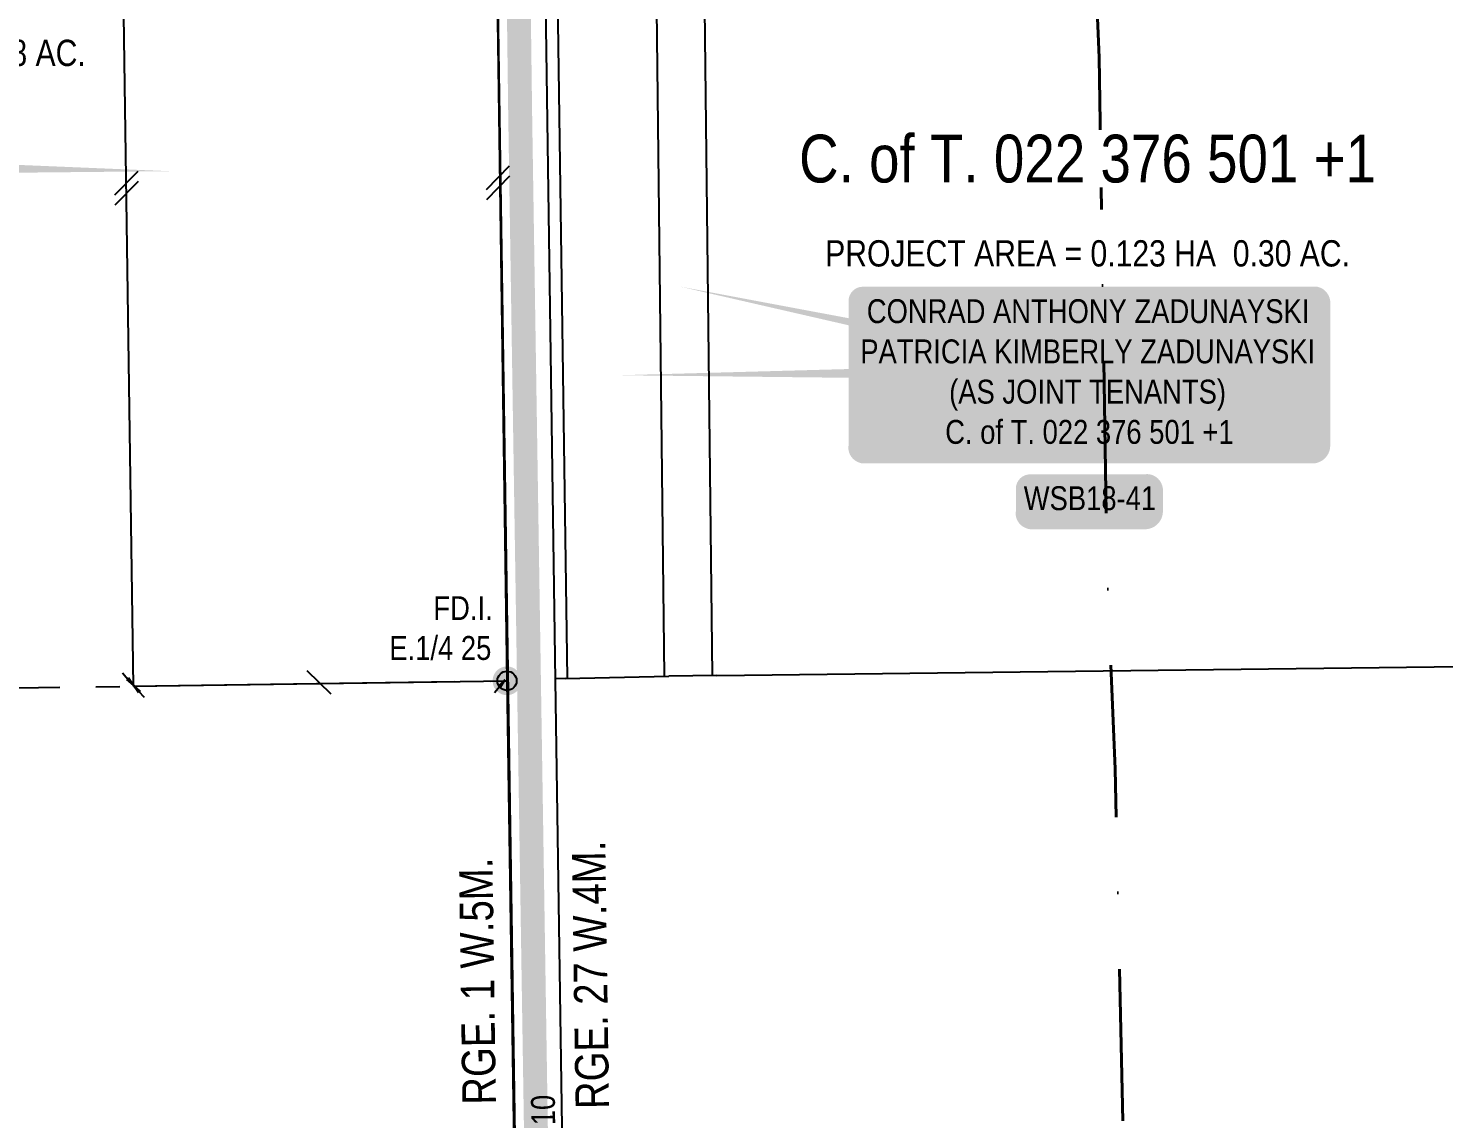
# Model space of a CAD drawing. Extents: x 57693 to 70573, y 5994359 to 6008381.
# Drawn here: x 64983 to 65574, y 5995916 to 5996372 of the extents above; entities that cross this region are included whole.
import ezdxf
from ezdxf.enums import TextEntityAlignment as Align

# ---------------------------------------------------------------- set-up
doc = ezdxf.new("R2010")
doc.units = 0
doc.header["$LTSCALE"] = 5
doc.linetypes.add('DASHDOT', pattern=[25.4, 12.7, -6.35, 0, -6.35])
doc.linetypes.add('foc-QUARTERLINE', pattern=[33, 25, -3, 2, -3])
for name, color, linetype in [('7', 7, 'Continuous'), ('AS-OWNER', 7, 'Continuous'), ('AS-POWER', 104, 'foc-POWER'), ('AS-ROADS', 254, 'Continuous'), ('C-SYMBOL', 7, 'Continuous'), ('D-TXT', 6, 'Continuous'), ('L-AREAREQUIRED', 7, 'Continuous'), ('L-MON', 1, 'Continuous'), ('L-QSEC', 8, 'foc-QUARTERLINE'), ('L-ROAD-T', 7, 'Continuous'), ('L-SEC', 7, 'Continuous'), ('L-TITLEDB', 4, 'Continuous'), ('P-APEX RECON-LINE LIST', 240, 'Continuous')]:
    doc.layers.add(name, color=color, linetype=linetype)
doc.layers.add('AS-RECON EXISTING', color=151, linetype='DASHDOT', lineweight=40)
doc.styles.add('1.8', font='ARIALN.TTF', dxfattribs={"height": 2})
doc.styles.add('100L', font='ARIALN.TTF', dxfattribs={"height": 11})
doc.styles.add('175L', font='ARIALN.TTF', dxfattribs={"height": 10})
doc.styles.add('80', font='ARIALN.TTF', dxfattribs={"height": 10})
doc.styles.add('80L', font='ARIALN.TTF', dxfattribs={"height": 10})
doc.styles.add('foc-LtypeFont', font='ARIALN.TTF', dxfattribs={"height": 7.35})
doc.linetypes.add('foc-POWER', pattern='A,6,-1,["P",foc-LtypeFont,S=0.2,R=0,X=-0.625,Y=-0.75],-1.24,4', length=12.24)

# ---------------------------------------------------------------- blocks, each defined once
blk = doc.blocks.new('fdia')
at = {"color": 255, "const_width": 1}
blk.add_lwpolyline([(-0.5, 0, 1), (0.5, 0, 1)], format="xyb", close=True, dxfattribs=at)
blk = doc.blocks.new('Fdiaa')
blk.add_blockref('fdia', (0, 0))
blk = doc.blocks.new('fdib')
at = {"color": 1, "const_width": 1.6}
blk.add_lwpolyline([(-0.4, 0, 1), (0.4, 0, 1)], format="xyb", close=True, dxfattribs=at)
at = {"color": 1}
blk.add_circle((0, 0), 0.8, dxfattribs=at)
blk = doc.blocks.new('Fdibb')
blk.add_blockref('fdib', (0, 0))
blk = doc.blocks.new('fdicc')
for name in ['Fdibb', 'Fdiaa']:
    blk.add_blockref(name, (0, 0))
blk = doc.blocks.new('FDI')
blk.add_blockref('fdicc', (0, 0))
blk = doc.blocks.new('*U457')
h = blk.add_hatch(color=59)
edge = h.paths.add_edge_path()
edge.add_line((-94, -37), (94, -37))
edge.add_arc((94, -31), 6, 270, 360)
edge.add_line((100, -31), (100, 29.5))
edge.add_arc((94, 29.5), 6, 0, 90)
edge.add_line((94, 35.5), (-94, 35.5))
edge.add_arc((-94, 29.5), 6, 90, 180)
edge.add_line((-100, 29.5), (-100, -31))
edge.add_arc((-94, -31), 6, 180, 270)
at = {"color": 1, "flags": 128}
blk.add_lwpolyline([(-94, -37, 3, 3, 0), (94, -37, 3, 3, 0.414214), (100, -31, 3, 3, 0), (100, 29.5, 3, 0, 0.414214), (94, 35.5, 0, 0, 0), (-94, 35.5, 0, 0, 0.414214), (-100, 29.5, 0, 0, 0), (-100, -31, 0, 3, 0.414214)], format="xyseb", close=True, dxfattribs=at)
blk.add_lwpolyline([(-195.57, -1.56, 0, 7.5, 0), (0, 0, 0, 0, 0)], format="xyseb", dxfattribs=at)
at = {"color": 1, "style": '80'}
blk.add_attdef('ENTER_TEXT_001', (-35.99, -5), '', height=10, dxfattribs=at)
blk = doc.blocks.new('*U458')
h = blk.add_hatch(color=59)
edge = h.paths.add_edge_path()
edge.add_line((-69, -37), (69, -37))
edge.add_arc((69, -31), 6, 270, 360)
edge.add_line((75, -31), (75, 29.5))
edge.add_arc((69, 29.5), 6, 0, 90)
edge.add_line((69, 35.5), (-69, 35.5))
edge.add_arc((-69, 29.5), 6, 90, 180)
edge.add_line((-75, 29.5), (-75, -31))
edge.add_arc((-69, -31), 6, 180, 270)
at = {"color": 1, "flags": 128}
blk.add_lwpolyline([(-69, -37, 3, 3, 0), (69, -37, 3, 3, 0.414214), (75, -31, 3, 3, 0), (75, 29.5, 3, 0, 0.414214), (69, 35.5, 0, 0, 0), (-69, 35.5, 0, 0, 0.414214), (-75, 29.5, 0, 0, 0), (-75, -31, 0, 3, 0.414214)], format="xyseb", close=True, dxfattribs=at)
blk.add_lwpolyline([(145.08, -2.29, 0, 7.5, 0), (0, 0, 0, 0, 0)], format="xyseb", dxfattribs=at)
at = {"color": 1, "style": '80'}
blk.add_attdef('ENTER_TEXT_001', (-35.99, -5), '', height=10, dxfattribs=at)
blk = doc.blocks.new('*U438')
at = {"true_color": 0xffffa8}
h = blk.add_hatch(color=51, dxfattribs=at)
edge = h.paths.add_edge_path()
edge.add_line((-24, -11.5), (24, -11.5))
edge.add_arc((24, -5.5), 6, 270, 360)
edge.add_line((30, -5.5), (30, 4))
edge.add_arc((24, 4), 6, 0, 90)
edge.add_line((24, 10), (-24, 10))
edge.add_arc((-24, 4), 6, 90, 180)
edge.add_line((-30, 4), (-30, -5.5))
edge.add_arc((-24, -5.5), 6, 180, 270)
at = {"color": 240, "flags": 128}
blk.add_lwpolyline([(-24, -11.5, 3, 3, 0), (24, -11.5, 3, 3, 0.414214), (30, -5.5, 3, 3, 0), (30, 4, 3, 0, 0.414214), (24, 10, 0, 0, 0), (-24, 10, 0, 0, 0.414214), (-30, 4, 0, 0, 0), (-30, -5.5, 0, 3, 0.414214)], format="xyseb", close=True, dxfattribs=at)
for points in [[(-24.67, -8.43, 0, 10, 0), (0, 0, 5, 5, 0)], [(21.05, -6.93, 0, 10, 0), (0, 0, 5, 5, 0)]]:
    blk.add_lwpolyline(points, format="xyseb", dxfattribs=at)
at = {"color": 4, "style": '80'}
blk.add_attdef('OTHER_001', (-14.7, -5), '', height=10, dxfattribs=at)

msp = doc.modelspace()

# ---------------------------------------------------------------- linework, layer by layer
at = {"layer": '7'}
for points in [[(65028.356, 5996312.299), (65018.677, 5996302.336)], [(65183.645, 5996314.543), (65173.966, 5996304.58)], [(65028.488, 5996308.134), (65018.809, 5996298.171)], [(65183.777, 5996310.378), (65174.098, 5996300.415)], [(65022.025, 5996102.554), (65024.305, 5996099.989)], [(65023.793, 5996099.872), (65024.305, 5996099.989)], [(65026.586, 5996097.423), (65023.793, 5996099.872)], [(65024.48, 5996100.482), (65024.305, 5996099.989)], [(65024.305, 5996099.989), (65026.586, 5996097.423)], [(65026.586, 5996097.423), (65024.48, 5996100.482)], [(65109.212, 5996093.705), (65099.249, 5996103.384)], [(65181.874, 5996099.666), (65179.204, 5996097.085)], [(65179.719, 5996096.994), (65181.874, 5996099.666)], [(65181.874, 5996099.666), (65179.918, 5996096.508)], [(65026.586, 5996097.423), (65029.378, 5996094.973)], [(65026.586, 5996097.423), (65028.691, 5996094.364)], [(65028.866, 5996094.856), (65026.586, 5996097.423)], [(65028.691, 5996094.364), (65028.866, 5996094.856)], [(65029.378, 5996094.973), (65028.866, 5996094.856)], [(65031.146, 5996092.291), (65028.866, 5996094.856)], [(65177.565, 5996094.322), (65179.719, 5996096.994)], [(65179.204, 5996097.085), (65179.719, 5996096.994)], [(65179.918, 5996096.508), (65179.719, 5996096.994)]]:
    msp.add_lwpolyline(points, dxfattribs=at)
at = {"layer": 'AS-OWNER', "flags": 128}
msp.add_lwpolyline([(65255.113, 5996264.141, 0, 7, 0), (65425.435, 5996228.639, 0, 0, 0)], format="xyseb", dxfattribs=at)
at = {"layer": 'AS-POWER', "flags": 128}
msp.add_lwpolyline([(65195.34, 5995296.957), (65179.025, 5996381.606), (65178.289, 5996458.059)], dxfattribs=at)
at = {"layer": 'AS-RECON EXISTING', "flags": 128}
for points in [[(65393.602, 5998303.911), (65393.972, 5998279.356), (65395.245, 5998148.678), (65396.016, 5998102.04), (65396.156, 5997940.939), (65396.594, 5997927.233), (65397.35, 5997913.705), (65398.259, 5997898.142), (65398.856, 5997885.388), (65398.978, 5997871.519), (65399.38, 5997868.441), (65400.57, 5997863.668), (65400.588, 5997863.594), (65400.729, 5997857.031), (65400.618, 5997848.389), (65396.794, 5997702.306), (65398.974, 5997591.373), (65404.364, 5997437.445), (65403.705, 5997416.102), (65403.865, 5997404.298), (65403.891, 5997404.217), (65404.281, 5997380.821), (65404.734, 5997340.167), (65404.61, 5997301.866), (65406.019, 5997247.674), (65406.87, 5997224.222), (65407.624, 5997186.574), (65408.359, 5997173.037), (65418.952, 5996951.456), (65419.64, 5996936.327), (65414.956, 5996846.668), (65415.355, 5996832.476), (65415.233, 5996825.415), (65415.316, 5996823.361), (65415.235, 5996821.82), (65415.502, 5996818.782), (65415.923, 5996811.073), (65425.304, 5996694.628), (65424.537, 5996595.2), (65427.088, 5996461.186), (65427.336, 5996453.73), (65427.225, 5996447.346), (65427.26, 5996444.566), (65427.245, 5996443.033), (65427.343, 5996440.221), (65427.523, 5996434.559), (65427.758, 5996427.544), (65427.699, 5996422.938), (65430.331, 5996359.92)], [(65430.331, 5996359.92), (65433.432, 5996149.076), (65436.918, 5996062.531), (65440.48, 5995902.96), (65441.365, 5995892.087), (65444.524, 5995807.955), (65443.843, 5995678.989), (65444.234, 5995669.032)]]:
    msp.add_lwpolyline(points, dxfattribs=at)
at = {"layer": 'AS-ROADS', "const_width": 9.993, "flags": 128}
msp.add_lwpolyline([(65173.004, 5997542.398), (65174.65, 5997493.519), (65180.885, 5996913.159), (65188.226, 5996337.611), (65200.055, 5995574.515), (65207.035, 5995169.985), (65207.035, 5995098.464), (65208.256, 5995051.621), (65209.964, 5994976.379), (65213.076, 5994623.323), (65218.919, 5994371.43)], dxfattribs=at)
at = {"layer": 'L-QSEC', "flags": 128}
msp.add_lwpolyline([(64375.934, 5996087.626), (65182.731, 5996099.285)], dxfattribs=at)
at = {"layer": 'L-SEC', "flags": 128}
for points in [[(65171.257, 5996908.289), (65182.731, 5996099.285)], [(65191.36, 5996908.574), (65202.834, 5996099.57)], [(65241.767, 5996683.683), (65248.445, 5996101.232)], [(65261.87, 5996683.942), (65268.549, 5996101.462)], [(65182.731, 5996099.285), (65194.756, 5995295.653)], [(65202.834, 5996099.586), (65214.86, 5995295.899)]]:
    msp.add_lwpolyline(points, dxfattribs=at)
at = {"layer": 'L-TITLEDB', "flags": 128}
for points in [[(65196.457, 5996903.607), (65207.851, 5996100.278)], [(65026.591, 5996097.029), (65020.58, 5996513.048)], [(65270.507, 5996101.522), (66077.733, 5996111.314)], [(65026.591, 5996097.029), (65182.731, 5996099.285)], [(65206.991, 5996100.257), (65250.411, 5996101.278)], [(65270.507, 5996101.522), (65250.411, 5996101.278)]]:
    msp.add_lwpolyline(points, dxfattribs=at)
at = {"layer": 'L-TITLEDB'}
msp.add_lwpolyline([(65206.991, 5996100.257), (65202.826, 5996100.16)], dxfattribs=at)

# ---------------------------------------------------------------- block references
at = {"layer": 'AS-OWNER'}
ref = msp.add_blockref('*U458', (64896.531, 5996314.715), dxfattribs=dict(at, xscale=0.999252397, yscale=0.999252397, zscale=0.999252397, rotation=359.9999884413987))
ref.add_attrib('ENTER_TEXT_001', 'VERNA BERNICE LEPINE', (64828.124, 5996334.962), dxfattribs={"layer": '0', "color": 1, "height": 9.99252, "rotation": 359.999988, "style": '80'})
ref.add_attrib('ENTER_TEXT_002', 'GARY JOSEPH LEPINE', (64833.863, 5996318.131), dxfattribs={"layer": '0', "color": 1, "height": 9.99252, "rotation": 359.999988, "style": '80'})
ref.add_attrib('ENTER_TEXT_003', '(AS JOINT TENANTS)', (64838.665, 5996301.299), dxfattribs={"layer": '0', "color": 1, "height": 9.99252, "rotation": 359.999988, "style": '80'})
ref.add_attrib('ENTER_TEXT_004', 'C. of T. 192 091 740', (64844.35, 5996284.468), dxfattribs={"layer": '0', "color": 1, "height": 9.99252, "rotation": 359.999988, "style": '80'})
ref = msp.add_blockref('*U457', (65425.435, 5996228.639), dxfattribs=dict(at, xscale=0.999252397, yscale=0.999252397, zscale=0.999252397, rotation=359.9999884413987))
ref.add_attrib('ENTER_TEXT_001', 'CONRAD ANTHONY ZADUNAYSKI', (65333.147, 5996248.886), dxfattribs={"layer": '0', "color": 1, "height": 9.99252, "rotation": 359.999988, "style": '80'})
ref.add_attrib('ENTER_TEXT_002', 'PATRICIA KIMBERLY ZADUNAYSKI', (65330.418, 5996232.055), dxfattribs={"layer": '0', "color": 1, "height": 9.99252, "rotation": 359.999988, "style": '80'})
ref.add_attrib('ENTER_TEXT_003', '(AS JOINT TENANTS)', (65367.569, 5996215.223), dxfattribs={"layer": '0', "color": 1, "height": 9.99252, "rotation": 359.999988, "style": '80'})
ref.add_attrib('ENTER_TEXT_004', 'C. of T. 022 376 501 +1', (65365.913, 5996198.392), dxfattribs={"layer": '0', "color": 1, "height": 9.99252, "rotation": 359.999988, "style": '80'})
at = {"layer": 'P-APEX RECON-LINE LIST'}
ref = msp.add_blockref('*U438', (65425.435, 5996175.655), dxfattribs=dict(at, xscale=0.999252397, yscale=0.999252397, zscale=0.999252397, rotation=359.9999884413987))
ref.add_attrib('OTHER_001', 'WSB18-41', (65398.743, 5996170.656), dxfattribs={"layer": '0', "color": 4, "height": 9.9925, "rotation": 359.999988, "style": '80'})

# ---------------------------------------------------------------- texts
at = {"layer": 'D-TXT', "color": 3, "char_height": 13.98953, "attachment_point": 1, "rotation": 90.811017, "style": '80L'}
for s, width, insert in [('RGE. 27 W.4M.', 111.07042, (65211.419, 5995920.078)), ('RGE. 1 W.5M.', 102.15091, (65164.116, 5995921.901))]:
    msp.add_mtext_dynamic_manual_height_columns(s, width=width, gutter_width=47.5, heights=[0], dxfattribs=dict(at, insert=insert))
at = {"layer": 'L-AREAREQUIRED', "color": 5, "style": '100L'}
msp.add_text('PROJECT AREA = 0.031 HA  0.08 AC.', height=10.99178, rotation=359.999988, dxfattribs=at).set_placement((64896.958, 5996353.116), align=Align.BOTTOM_CENTER)
at = {"layer": 'L-ROAD-T', "style": '80L'}
msp.add_text('RGE. RD. 10', height=9.98505, rotation=90.811016, dxfattribs=at).set_placement((65198.205, 5995892.764), align=Align.MIDDLE_CENTER)

# ---------------------------------------------------------------- next in the draw order: texts
at = {"layer": 'C-SYMBOL', "color": 3, "insert": (65425.435, 5996317.557), "char_height": 19.98505, "attachment_point": 5, "rotation": 359.999988, "style": '175L', "bg_fill": 3, "box_fill_scale": 1.1, "bg_fill_color": 256, "bg_fill_transparency": 0}
msp.add_mtext_dynamic_manual_height_columns('C. of T. 022 376 501 +1', width=253.76071, gutter_width=47.46, heights=[0], dxfattribs=at)
at = {"layer": 'L-AREAREQUIRED', "color": 5, "insert": (65425.435, 5996283.553), "char_height": 10.99178, "width": 218.43089, "attachment_point": 2, "rotation": 359.999988, "style": '100L', "bg_fill": 3, "box_fill_scale": 1.15, "bg_fill_color": 256, "bg_fill_true_color": 256, "bg_fill_transparency": 0}
msp.add_mtext('PROJECT AREA = 0.123 HA  0.30 AC.', dxfattribs=at)
at = {"layer": 'L-MON', "insert": (65132.579, 5996134.666), "char_height": 9.99252, "attachment_point": 1, "style": '1.8', "bg_fill": 3, "box_fill_scale": 1.1, "bg_fill_color": 256, "bg_fill_transparency": 0}
msp.add_mtext_dynamic_manual_height_columns('\\pi19.374;FD.I.\\P\\pi0.96989;E.1/4 25', width=42.23506, gutter_width=10, heights=[0], dxfattribs=at)

# ---------------------------------------------------------------- next in the draw order: block references
at = {"layer": 'L-MON', "xscale": 4.999999999999972, "yscale": 4.999999999999972, "zscale": 4.999999999999972}
msp.add_blockref('FDI', (65182.731, 5996099.285), dxfattribs=at)

doc.saveas('drawing.dxf')
